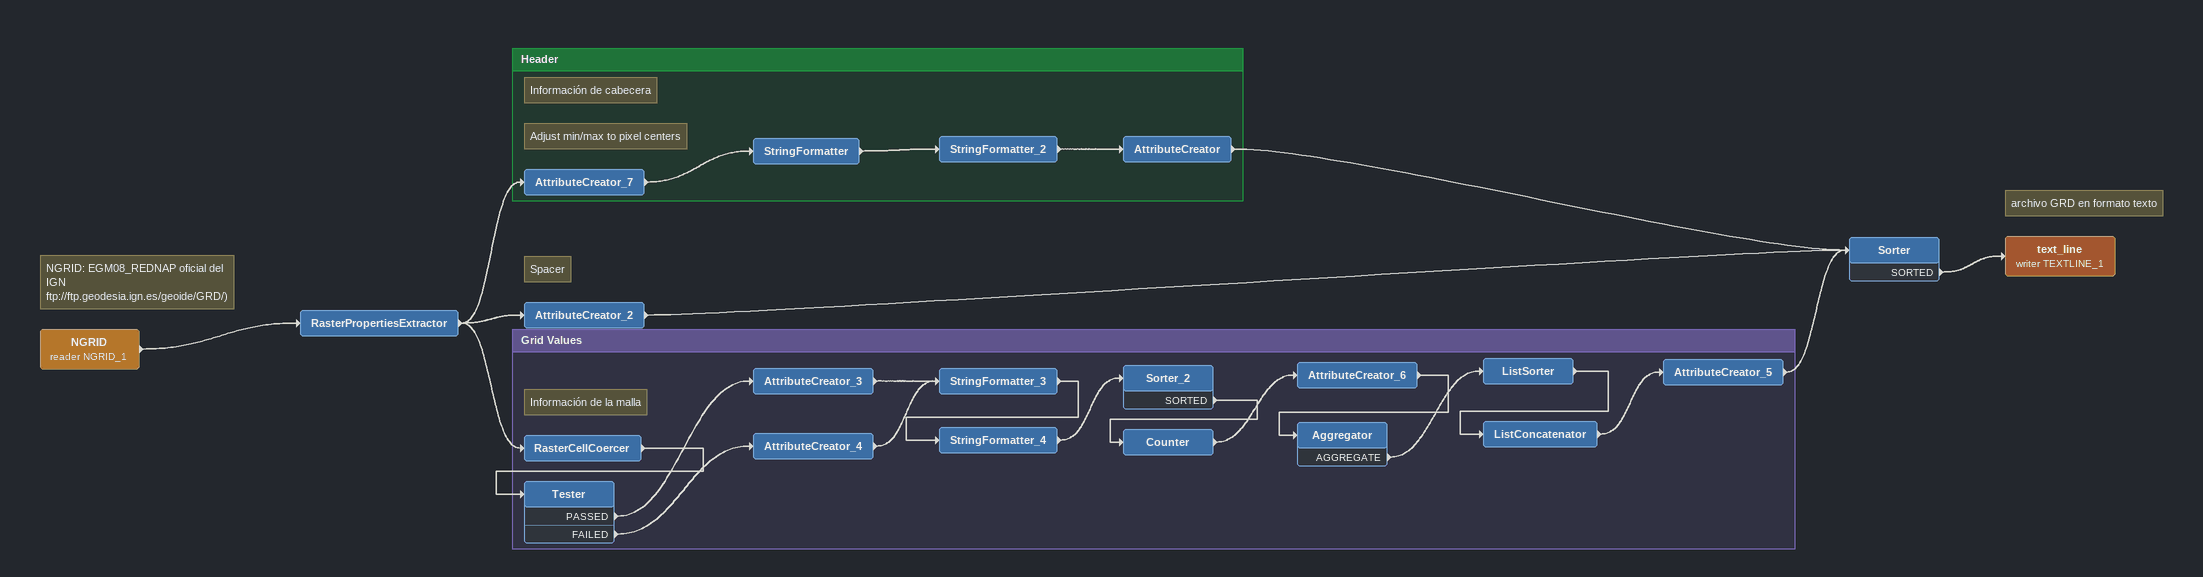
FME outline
Note: NGRID: EGM08_REDNAP oficial del IGN / ftp://ftp.geodesia.ign.es/geoide/GRD/)
NGRID (reader NGRID_1)
    -> RasterPropertiesExtractor
RasterPropertiesExtractor
    -> AttributeCreator_2
    -> AttributeCreator_7
    -> RasterCellCoercer
Note: Spacer
AttributeCreator_2
    -> Sorter
Sorter
    SORTED -> text_line (writer TEXTLINE_1)
Note: archivo GRD en formato texto
text_line (writer TEXTLINE_1)

Bookmark: Header
Note: Información de cabecera
Note: Adjust min/max to pixel centers
AttributeCreator_7
    -> StringFormatter
StringFormatter
    -> StringFormatter_2
StringFormatter_2
    -> AttributeCreator
AttributeCreator
    -> Sorter

Bookmark: Grid Values
Note: Información de la malla
RasterCellCoercer
    -> Tester
Tester
    PASSED -> AttributeCreator_3
    FAILED -> AttributeCreator_4
AttributeCreator_3
    -> StringFormatter_3
AttributeCreator_4
    -> StringFormatter_3
StringFormatter_3
    -> StringFormatter_4
StringFormatter_4
    -> Sorter_2
Sorter_2
    SORTED -> Counter
Counter
    -> AttributeCreator_6
AttributeCreator_6
    -> Aggregator
Aggregator
    AGGREGATE -> ListSorter
ListSorter
    -> ListConcatenator
ListConcatenator
    -> AttributeCreator_5
AttributeCreator_5
    -> Sorter
